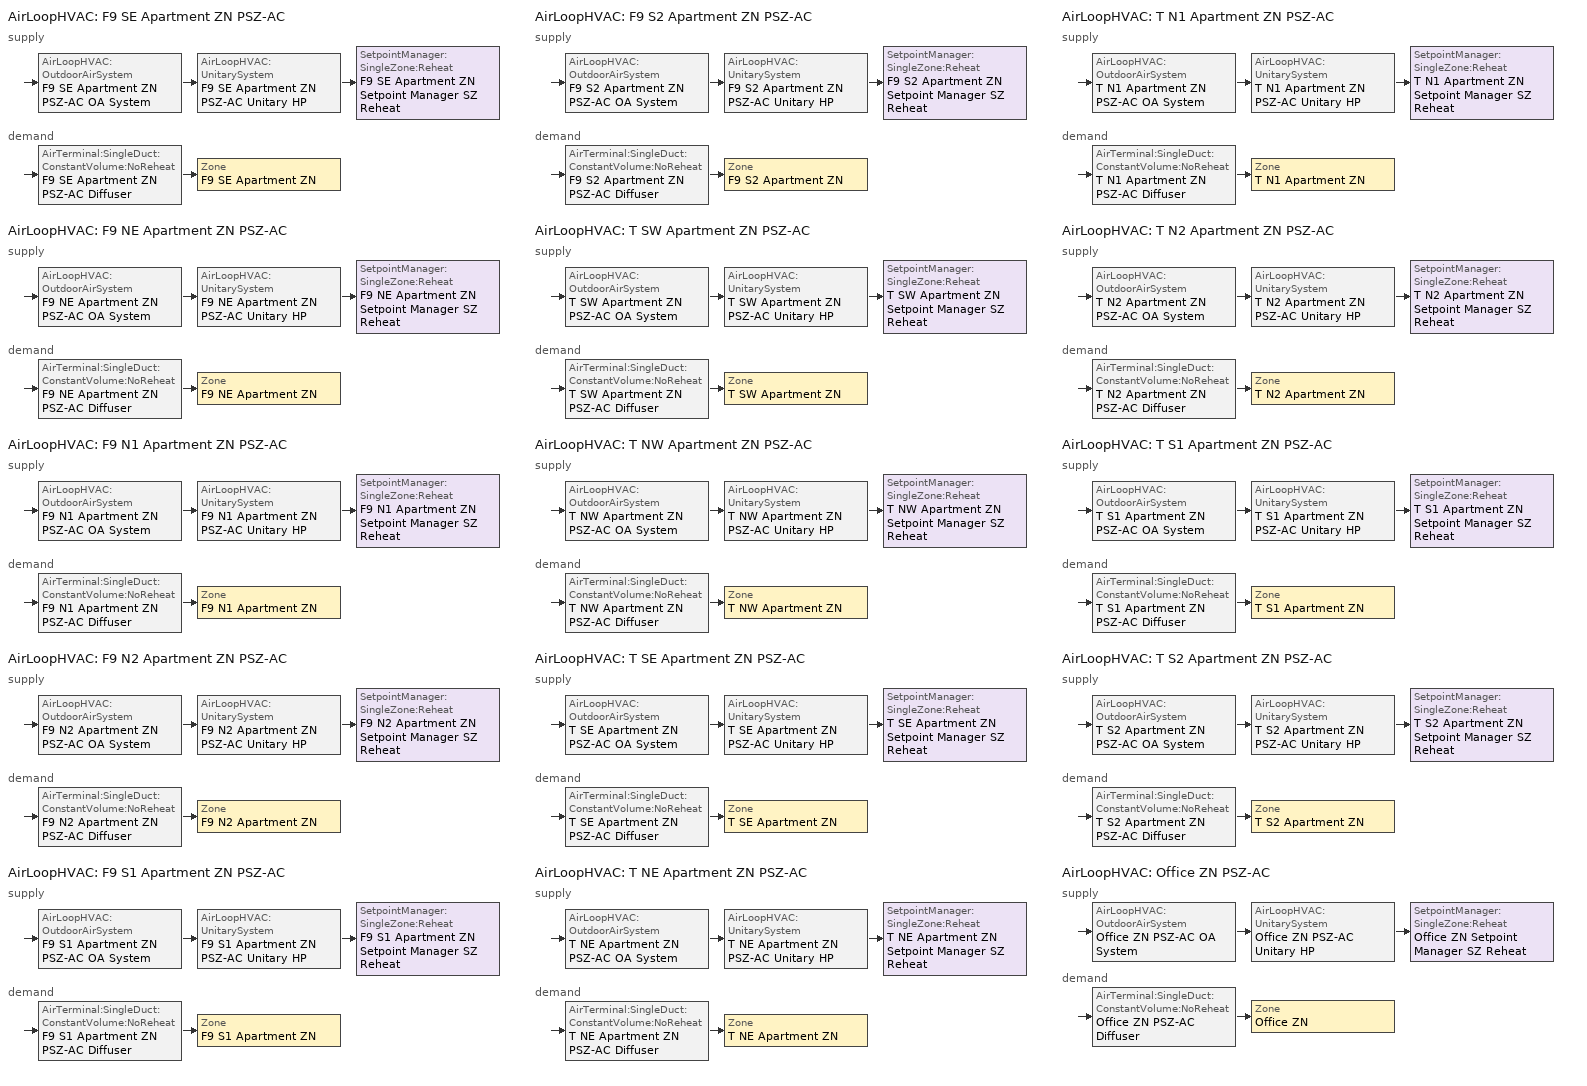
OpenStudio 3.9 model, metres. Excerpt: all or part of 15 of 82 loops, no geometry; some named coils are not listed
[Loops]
AirLoopHVAC 'F9 SE Apartment ZN PSZ-AC'
 supply: AirLoopHVAC:OutdoorAirSystem 'F9 SE Apartment ZN PSZ-AC OA System' > AirLoopHVAC:UnitarySystem 'F9 SE Apartment ZN PSZ-AC Unitary HP' > SetpointManager:SingleZone:Reheat 'F9 SE Apartment ZN Setpoint Manager SZ Reheat'
 demand: AirTerminal:SingleDuct:ConstantVolume:NoReheat 'F9 SE Apartment ZN PSZ-AC Diffuser' > Zone 'F9 SE Apartment ZN'
AirLoopHVAC 'F9 NE Apartment ZN PSZ-AC'
 supply: AirLoopHVAC:OutdoorAirSystem 'F9 NE Apartment ZN PSZ-AC OA System' > AirLoopHVAC:UnitarySystem 'F9 NE Apartment ZN PSZ-AC Unitary HP' > SetpointManager:SingleZone:Reheat 'F9 NE Apartment ZN Setpoint Manager SZ Reheat'
 demand: AirTerminal:SingleDuct:ConstantVolume:NoReheat 'F9 NE Apartment ZN PSZ-AC Diffuser' > Zone 'F9 NE Apartment ZN'
AirLoopHVAC 'F9 N1 Apartment ZN PSZ-AC'
 supply: AirLoopHVAC:OutdoorAirSystem 'F9 N1 Apartment ZN PSZ-AC OA System' > AirLoopHVAC:UnitarySystem 'F9 N1 Apartment ZN PSZ-AC Unitary HP' > SetpointManager:SingleZone:Reheat 'F9 N1 Apartment ZN Setpoint Manager SZ Reheat'
 demand: AirTerminal:SingleDuct:ConstantVolume:NoReheat 'F9 N1 Apartment ZN PSZ-AC Diffuser' > Zone 'F9 N1 Apartment ZN'
AirLoopHVAC 'F9 N2 Apartment ZN PSZ-AC'
 supply: AirLoopHVAC:OutdoorAirSystem 'F9 N2 Apartment ZN PSZ-AC OA System' > AirLoopHVAC:UnitarySystem 'F9 N2 Apartment ZN PSZ-AC Unitary HP' > SetpointManager:SingleZone:Reheat 'F9 N2 Apartment ZN Setpoint Manager SZ Reheat'
 demand: AirTerminal:SingleDuct:ConstantVolume:NoReheat 'F9 N2 Apartment ZN PSZ-AC Diffuser' > Zone 'F9 N2 Apartment ZN'
AirLoopHVAC 'F9 S1 Apartment ZN PSZ-AC'
 supply: AirLoopHVAC:OutdoorAirSystem 'F9 S1 Apartment ZN PSZ-AC OA System' > AirLoopHVAC:UnitarySystem 'F9 S1 Apartment ZN PSZ-AC Unitary HP' > SetpointManager:SingleZone:Reheat 'F9 S1 Apartment ZN Setpoint Manager SZ Reheat'
 demand: AirTerminal:SingleDuct:ConstantVolume:NoReheat 'F9 S1 Apartment ZN PSZ-AC Diffuser' > Zone 'F9 S1 Apartment ZN'
AirLoopHVAC 'F9 S2 Apartment ZN PSZ-AC'
 supply: AirLoopHVAC:OutdoorAirSystem 'F9 S2 Apartment ZN PSZ-AC OA System' > AirLoopHVAC:UnitarySystem 'F9 S2 Apartment ZN PSZ-AC Unitary HP' > SetpointManager:SingleZone:Reheat 'F9 S2 Apartment ZN Setpoint Manager SZ Reheat'
 demand: AirTerminal:SingleDuct:ConstantVolume:NoReheat 'F9 S2 Apartment ZN PSZ-AC Diffuser' > Zone 'F9 S2 Apartment ZN'
AirLoopHVAC 'T SW Apartment ZN PSZ-AC'
 supply: AirLoopHVAC:OutdoorAirSystem 'T SW Apartment ZN PSZ-AC OA System' > AirLoopHVAC:UnitarySystem 'T SW Apartment ZN PSZ-AC Unitary HP' > SetpointManager:SingleZone:Reheat 'T SW Apartment ZN Setpoint Manager SZ Reheat'
 demand: AirTerminal:SingleDuct:ConstantVolume:NoReheat 'T SW Apartment ZN PSZ-AC Diffuser' > Zone 'T SW Apartment ZN'
AirLoopHVAC 'T NW Apartment ZN PSZ-AC'
 supply: AirLoopHVAC:OutdoorAirSystem 'T NW Apartment ZN PSZ-AC OA System' > AirLoopHVAC:UnitarySystem 'T NW Apartment ZN PSZ-AC Unitary HP' > SetpointManager:SingleZone:Reheat 'T NW Apartment ZN Setpoint Manager SZ Reheat'
 demand: AirTerminal:SingleDuct:ConstantVolume:NoReheat 'T NW Apartment ZN PSZ-AC Diffuser' > Zone 'T NW Apartment ZN'
AirLoopHVAC 'T SE Apartment ZN PSZ-AC'
 supply: AirLoopHVAC:OutdoorAirSystem 'T SE Apartment ZN PSZ-AC OA System' > AirLoopHVAC:UnitarySystem 'T SE Apartment ZN PSZ-AC Unitary HP' > SetpointManager:SingleZone:Reheat 'T SE Apartment ZN Setpoint Manager SZ Reheat'
 demand: AirTerminal:SingleDuct:ConstantVolume:NoReheat 'T SE Apartment ZN PSZ-AC Diffuser' > Zone 'T SE Apartment ZN'
AirLoopHVAC 'T NE Apartment ZN PSZ-AC'
 supply: AirLoopHVAC:OutdoorAirSystem 'T NE Apartment ZN PSZ-AC OA System' > AirLoopHVAC:UnitarySystem 'T NE Apartment ZN PSZ-AC Unitary HP' > SetpointManager:SingleZone:Reheat 'T NE Apartment ZN Setpoint Manager SZ Reheat'
 demand: AirTerminal:SingleDuct:ConstantVolume:NoReheat 'T NE Apartment ZN PSZ-AC Diffuser' > Zone 'T NE Apartment ZN'
AirLoopHVAC 'T N1 Apartment ZN PSZ-AC'
 supply: AirLoopHVAC:OutdoorAirSystem 'T N1 Apartment ZN PSZ-AC OA System' > AirLoopHVAC:UnitarySystem 'T N1 Apartment ZN PSZ-AC Unitary HP' > SetpointManager:SingleZone:Reheat 'T N1 Apartment ZN Setpoint Manager SZ Reheat'
 demand: AirTerminal:SingleDuct:ConstantVolume:NoReheat 'T N1 Apartment ZN PSZ-AC Diffuser' > Zone 'T N1 Apartment ZN'
AirLoopHVAC 'T N2 Apartment ZN PSZ-AC'
 supply: AirLoopHVAC:OutdoorAirSystem 'T N2 Apartment ZN PSZ-AC OA System' > AirLoopHVAC:UnitarySystem 'T N2 Apartment ZN PSZ-AC Unitary HP' > SetpointManager:SingleZone:Reheat 'T N2 Apartment ZN Setpoint Manager SZ Reheat'
 demand: AirTerminal:SingleDuct:ConstantVolume:NoReheat 'T N2 Apartment ZN PSZ-AC Diffuser' > Zone 'T N2 Apartment ZN'
AirLoopHVAC 'T S1 Apartment ZN PSZ-AC'
 supply: AirLoopHVAC:OutdoorAirSystem 'T S1 Apartment ZN PSZ-AC OA System' > AirLoopHVAC:UnitarySystem 'T S1 Apartment ZN PSZ-AC Unitary HP' > SetpointManager:SingleZone:Reheat 'T S1 Apartment ZN Setpoint Manager SZ Reheat'
 demand: AirTerminal:SingleDuct:ConstantVolume:NoReheat 'T S1 Apartment ZN PSZ-AC Diffuser' > Zone 'T S1 Apartment ZN'
AirLoopHVAC 'T S2 Apartment ZN PSZ-AC'
 supply: AirLoopHVAC:OutdoorAirSystem 'T S2 Apartment ZN PSZ-AC OA System' > AirLoopHVAC:UnitarySystem 'T S2 Apartment ZN PSZ-AC Unitary HP' > SetpointManager:SingleZone:Reheat 'T S2 Apartment ZN Setpoint Manager SZ Reheat'
 demand: AirTerminal:SingleDuct:ConstantVolume:NoReheat 'T S2 Apartment ZN PSZ-AC Diffuser' > Zone 'T S2 Apartment ZN'
AirLoopHVAC 'Office ZN PSZ-AC'
 supply: AirLoopHVAC:OutdoorAirSystem 'Office ZN PSZ-AC OA System' > AirLoopHVAC:UnitarySystem 'Office ZN PSZ-AC Unitary HP' > SetpointManager:SingleZone:Reheat 'Office ZN Setpoint Manager SZ Reheat'
 demand: AirTerminal:SingleDuct:ConstantVolume:NoReheat 'Office ZN PSZ-AC Diffuser' > Zone 'Office ZN'
[Sizing:Zone] Zone Cooling Design Supply Air Temperature Input Method=SupplyAirTemperature; Zone Cooling Design Supply Air Temperature {C}=12.7778; Zone Cooling Design Supply Air Temperature Difference {deltaC}=11.11; Zone Heating Design Supply Air Temperature Input Method=SupplyAirTemperature; Zone Heating Design Supply Air Temperature {C}=50; Zone Heating Design Supply Air Temperature Difference {deltaC}=11.11; Zone Cooling Design Supply Air Humidity Ratio {kg-H2O/kg-air}=0.0085; Zone Heating Design Supply Air Humidity Ratio {kg-H2O/kg-air}=0.008; Cooling Design Air Flow Method=DesignDay; Heating Design Air Flow Method=DesignDay; Heating Maximum Air Flow Fraction=1; Account for Dedicated Outdoor Air System=No; Dedicated Outdoor Air System Control Strategy=NeutralSupplyAir; Dedicated Outdoor Air Low Setpoint Temperature for Design {C}=autosize; Dedicated Outdoor Air High Setpoint Temperature for Design {C}=autosize; Zone Load Sizing Method=Sensible Load Only No Latent Load; Zone Latent Cooling Design Supply Air Humidity Ratio Input Method=HumidityRatioDifference; Zone Cooling Design Supply Air Humidity Ratio Difference {kgWater/kgDryAir}=0.005; Zone Latent Heating Design Supply Air Humidity Ratio Input Method=HumidityRatioDifference; Zone Humidification Design Supply Air Humidity Ratio Difference {kgWater/kgDryAir}=0.005; Sizing Option=Coincident
F9 N1 Apartment ZN; F9 N2 Apartment ZN; F9 NE Apartment ZN; F9 S1 Apartment ZN; F9 S2 Apartment ZN; F9 SE Apartment ZN; Office ZN; T N1 Apartment ZN; T N2 Apartment ZN; T NE Apartment ZN; T NW Apartment ZN; T S1 Apartment ZN; T S2 Apartment ZN; T SE Apartment ZN; T SW Apartment ZN
[Zone equipment]
F9 N1 Apartment ZN: F9 N1 Apartment ZN PSZ-AC Diffuser, F9 N1 Apartment ZN ERV
F9 N2 Apartment ZN: F9 N2 Apartment ZN PSZ-AC Diffuser, F9 N2 Apartment ZN ERV
F9 NE Apartment ZN: F9 NE Apartment ZN PSZ-AC Diffuser, F9 NE Apartment ZN ERV
F9 S1 Apartment ZN: F9 S1 Apartment ZN PSZ-AC Diffuser, F9 S1 Apartment ZN ERV
F9 S2 Apartment ZN: F9 S2 Apartment ZN PSZ-AC Diffuser, F9 S2 Apartment ZN ERV
F9 SE Apartment ZN: F9 SE Apartment ZN PSZ-AC Diffuser, F9 SE Apartment ZN ERV
Office ZN: Office ZN PSZ-AC Diffuser
T N1 Apartment ZN: T N1 Apartment ZN PSZ-AC Diffuser, T N1 Apartment ZN ERV
T N2 Apartment ZN: T N2 Apartment ZN PSZ-AC Diffuser, T N2 Apartment ZN ERV
T NE Apartment ZN: T NE Apartment ZN PSZ-AC Diffuser, T NE Apartment ZN ERV
T NW Apartment ZN: T NW Apartment ZN PSZ-AC Diffuser, T NW Apartment ZN ERV
T S1 Apartment ZN: T S1 Apartment ZN PSZ-AC Diffuser, T S1 Apartment ZN ERV
T S2 Apartment ZN: T S2 Apartment ZN PSZ-AC Diffuser, T S2 Apartment ZN ERV
T SE Apartment ZN: T SE Apartment ZN PSZ-AC Diffuser, T SE Apartment ZN ERV
T SW Apartment ZN: T SW Apartment ZN PSZ-AC Diffuser, T SW Apartment ZN Unit Ventilator
[AirLoopHVAC] Availability Schedule=Always On; Design Supply Air Flow Rate {m3/s}=autosize; Design Return Air Flow Fraction of Supply Air Flow=1
F9 SE Apartment ZN PSZ-AC; F9 NE Apartment ZN PSZ-AC; F9 N1 Apartment ZN PSZ-AC; F9 N2 Apartment ZN PSZ-AC; F9 S1 Apartment ZN PSZ-AC; F9 S2 Apartment ZN PSZ-AC; T SW Apartment ZN PSZ-AC; T NW Apartment ZN PSZ-AC; T SE Apartment ZN PSZ-AC; T NE Apartment ZN PSZ-AC; T N1 Apartment ZN PSZ-AC; T N2 Apartment ZN PSZ-AC; T S1 Apartment ZN PSZ-AC; T S2 Apartment ZN PSZ-AC; Office ZN PSZ-AC
[Sizing:System] Type of Load to Size On=Sensible; Design Outdoor Air Flow Rate {m3/s}=Autosize; Central Heating Maximum System Air Flow Ratio=1; Preheat Design Temperature {C}=7.22222; Preheat Design Humidity Ratio {kg-H2O/kg-Air}=0.008; Precool Design Temperature {C}=12.7778; Precool Design Humidity Ratio {kg-H2O/kg-Air}=0.008; Central Cooling Design Supply Air Temperature {C}=12.7778; Central Heating Design Supply Air Temperature {C}=50; Sizing Option=Coincident; 100% Outdoor Air in Cooling=No; 100% Outdoor Air in Heating=No; Central Cooling Design Supply Air Humidity Ratio {kg-H2O/kg-Air}=0.0085; Central Heating Design Supply Air Humidity Ratio {kg-H2O/kg-Air}=0.008; Cooling Design Air Flow Method=DesignDay; Heating Design Air Flow Method=DesignDay; System Outdoor Air Method=ZoneSum; Zone Maximum Outdoor Air Fraction=1; Cooling Supply Air Flow Rate Per Floor Area {m3/s-m2}=0.00996765; Cooling Fraction of Autosized Cooling Supply Air Flow Rate=1; Cooling Supply Air Flow Rate Per Unit Cooling Capacity {m3/s-W}=3.94755e-05; Heating Supply Air Flow Rate Per Floor Area {m3/s-m2}=0.00996765; Heating Fraction of Autosized Heating Supply Air Flow Rate=1; Heating Fraction of Autosized Cooling Supply Air Flow Rate=1; Heating Supply Air Flow Rate Per Unit Heating Capacity {m3/s-W}=3.15882e-05; Cooling Design Capacity Method=CoolingDesignCapacity; Cooling Design Capacity {W}=autosize; Cooling Design Capacity Per Floor Area {W/m2}=234.7; Fraction of Autosized Cooling Design Capacity=1; Heating Design Capacity Method=HeatingDesignCapacity; Heating Design Capacity {W}=autosize; Heating Design Capacity Per Floor Area {W/m2}=157; Fraction of Autosized Heating Design Capacity=1; Central Cooling Capacity Control Method=OnOff; Occupant Diversity=autosize
F9 SE Apartment ZN PSZ-AC; F9 NE Apartment ZN PSZ-AC; F9 N1 Apartment ZN PSZ-AC; F9 N2 Apartment ZN PSZ-AC; F9 S1 Apartment ZN PSZ-AC; F9 S2 Apartment ZN PSZ-AC; T SW Apartment ZN PSZ-AC; T NW Apartment ZN PSZ-AC; T SE Apartment ZN PSZ-AC; T NE Apartment ZN PSZ-AC; T N1 Apartment ZN PSZ-AC; T N2 Apartment ZN PSZ-AC; T S1 Apartment ZN PSZ-AC; T S2 Apartment ZN PSZ-AC; Office ZN PSZ-AC
[SetpointManager:SingleZone:Reheat] Minimum Supply Air Temperature {C}=12.7778; Maximum Supply Air Temperature {C}=50
Name | Control Zone | Setpoint Node or NodeList
F9 SE Apartment ZN Setpoint Manager SZ Reheat | F9 SE Apartment ZN | F9 SE Apartment ZN PSZ-AC Supply Outlet Node
F9 NE Apartment ZN Setpoint Manager SZ Reheat | F9 NE Apartment ZN | F9 NE Apartment ZN PSZ-AC Supply Outlet Node
F9 N1 Apartment ZN Setpoint Manager SZ Reheat | F9 N1 Apartment ZN | F9 N1 Apartment ZN PSZ-AC Supply Outlet Node
F9 N2 Apartment ZN Setpoint Manager SZ Reheat | F9 N2 Apartment ZN | F9 N2 Apartment ZN PSZ-AC Supply Outlet Node
F9 S1 Apartment ZN Setpoint Manager SZ Reheat | F9 S1 Apartment ZN | F9 S1 Apartment ZN PSZ-AC Supply Outlet Node
F9 S2 Apartment ZN Setpoint Manager SZ Reheat | F9 S2 Apartment ZN | F9 S2 Apartment ZN PSZ-AC Supply Outlet Node
T SW Apartment ZN Setpoint Manager SZ Reheat | T SW Apartment ZN | T SW Apartment ZN PSZ-AC Supply Outlet Node
T NW Apartment ZN Setpoint Manager SZ Reheat | T NW Apartment ZN | T NW Apartment ZN PSZ-AC Supply Outlet Node
T SE Apartment ZN Setpoint Manager SZ Reheat | T SE Apartment ZN | T SE Apartment ZN PSZ-AC Supply Outlet Node
T NE Apartment ZN Setpoint Manager SZ Reheat | T NE Apartment ZN | T NE Apartment ZN PSZ-AC Supply Outlet Node
T N1 Apartment ZN Setpoint Manager SZ Reheat | T N1 Apartment ZN | T N1 Apartment ZN PSZ-AC Supply Outlet Node
T N2 Apartment ZN Setpoint Manager SZ Reheat | T N2 Apartment ZN | T N2 Apartment ZN PSZ-AC Supply Outlet Node
T S1 Apartment ZN Setpoint Manager SZ Reheat | T S1 Apartment ZN | T S1 Apartment ZN PSZ-AC Supply Outlet Node
T S2 Apartment ZN Setpoint Manager SZ Reheat | T S2 Apartment ZN | T S2 Apartment ZN PSZ-AC Supply Outlet Node
Office ZN Setpoint Manager SZ Reheat | Office ZN | Office ZN PSZ-AC Supply Outlet Node
[Coil:Heating:Electric] Availability Schedule=Always On Discrete; Efficiency=1
F9 SE Apartment ZN PSZ-AC Electric Backup Htg Coil; F9 NE Apartment ZN PSZ-AC Electric Backup Htg Coil; F9 N1 Apartment ZN PSZ-AC Electric Backup Htg Coil; F9 N2 Apartment ZN PSZ-AC Electric Backup Htg Coil; F9 S1 Apartment ZN PSZ-AC Electric Backup Htg Coil; F9 S2 Apartment ZN PSZ-AC Electric Backup Htg Coil; T SW Apartment ZN PSZ-AC Electric Backup Htg Coil; T NW Apartment ZN PSZ-AC Electric Backup Htg Coil; T SE Apartment ZN PSZ-AC Electric Backup Htg Coil; T NE Apartment ZN PSZ-AC Electric Backup Htg Coil; T N1 Apartment ZN PSZ-AC Electric Backup Htg Coil; T N2 Apartment ZN PSZ-AC Electric Backup Htg Coil; T S1 Apartment ZN PSZ-AC Electric Backup Htg Coil; T S2 Apartment ZN PSZ-AC Electric Backup Htg Coil; Office ZN PSZ-AC Electric Backup Htg Coil
[Fan:OnOff] Availability Schedule=Always On Discrete; Maximum Flow Rate {m3/s}=autosize; Motor In Airstream Fraction=1
Name | Fan Total Efficiency | Pressure Rise {Pa} | Motor Efficiency | Fan Power Ratio Function of Speed Ratio Curve | Fan Efficiency Ratio Function of Speed Ratio Curve
F9 SE Apartment ZN PSZ-AC Fan | 0.53625 | 622.722 | 0.825 | Fan On Off Power Curve 65 | Fan On Off Efficiency Curve 65
F9 NE Apartment ZN PSZ-AC Fan | 0.53625 | 622.722 | 0.825 | Fan On Off Power Curve 66 | Fan On Off Efficiency Curve 66
F9 N1 Apartment ZN PSZ-AC Fan | 0.53625 | 622.722 | 0.825 | Fan On Off Power Curve 67 | Fan On Off Efficiency Curve 67
F9 N2 Apartment ZN PSZ-AC Fan | 0.53625 | 622.722 | 0.825 | Fan On Off Power Curve 68 | Fan On Off Efficiency Curve 68
F9 S1 Apartment ZN PSZ-AC Fan | 0.53625 | 622.722 | 0.825 | Fan On Off Power Curve 69 | Fan On Off Efficiency Curve 69
F9 S2 Apartment ZN PSZ-AC Fan | 0.53625 | 622.722 | 0.825 | Fan On Off Power Curve 70 | Fan On Off Efficiency Curve 70
T SW Apartment ZN PSZ-AC Fan | 0.53625 | 622.722 | 0.825 | Fan On Off Power Curve 71 | Fan On Off Efficiency Curve 71
T NW Apartment ZN PSZ-AC Fan | 0.53625 | 622.722 | 0.825 | Fan On Off Power Curve 72 | Fan On Off Efficiency Curve 72
T SE Apartment ZN PSZ-AC Fan | 0.53625 | 622.722 | 0.825 | Fan On Off Power Curve 73 | Fan On Off Efficiency Curve 73
T NE Apartment ZN PSZ-AC Fan | 0.53625 | 622.722 | 0.825 | Fan On Off Power Curve 74 | Fan On Off Efficiency Curve 74
T N1 Apartment ZN PSZ-AC Fan | 0.53625 | 622.722 | 0.825 | Fan On Off Power Curve 75 | Fan On Off Efficiency Curve 75
T N2 Apartment ZN PSZ-AC Fan | 0.53625 | 622.722 | 0.825 | Fan On Off Power Curve 76 | Fan On Off Efficiency Curve 76
T S1 Apartment ZN PSZ-AC Fan | 0.53625 | 622.722 | 0.825 | Fan On Off Power Curve 77 | Fan On Off Efficiency Curve 77
T S2 Apartment ZN PSZ-AC Fan | 0.53625 | 622.722 | 0.825 | Fan On Off Power Curve 78 | Fan On Off Efficiency Curve 78
Office ZN PSZ-AC Fan | 0.53625 | 622.722 | 0.825 | Fan On Off Power Curve 79 | Fan On Off Efficiency Curve 79
T S2 Apartment ZN ERV Supply Fan | 0.303158 | 270.648 | 0.48 | Fan On Off Power Curve 80 | Fan On Off Efficiency Curve 80
T S2 Apartment ZN ERV Exhaust Fan | 0.303158 | 270.648 | 0.48 | Fan On Off Power Curve 81 | Fan On Off Efficiency Curve 81
T S1 Apartment ZN ERV Supply Fan | 0.303158 | 270.648 | 0.48 | Fan On Off Power Curve 82 | Fan On Off Efficiency Curve 82
T S1 Apartment ZN ERV Exhaust Fan | 0.303158 | 270.648 | 0.48 | Fan On Off Power Curve 83 | Fan On Off Efficiency Curve 83
T N2 Apartment ZN ERV Supply Fan | 0.303158 | 270.648 | 0.48 | Fan On Off Power Curve 84 | Fan On Off Efficiency Curve 84
T N2 Apartment ZN ERV Exhaust Fan | 0.303158 | 270.648 | 0.48 | Fan On Off Power Curve 85 | Fan On Off Efficiency Curve 85
T NE Apartment ZN ERV Supply Fan | 0.303158 | 270.648 | 0.48 | Fan On Off Power Curve 86 | Fan On Off Efficiency Curve 86
T NE Apartment ZN ERV Exhaust Fan | 0.303158 | 270.648 | 0.48 | Fan On Off Power Curve 87 | Fan On Off Efficiency Curve 87
T NW Apartment ZN ERV Supply Fan | 0.303158 | 270.648 | 0.48 | Fan On Off Power Curve 88 | Fan On Off Efficiency Curve 88
T NW Apartment ZN ERV Exhaust Fan | 0.303158 | 270.648 | 0.48 | Fan On Off Power Curve 89 | Fan On Off Efficiency Curve 89
T SW Apartment ZN Ventilator Supply Fan | 0.53625 | 233.6875 | 0.825 | Fan On Off Power Curve 90 | Fan On Off Efficiency Curve 90
F9 S2 Apartment ZN ERV Supply Fan | 0.303158 | 270.648 | 0.48 | Fan On Off Power Curve 91 | Fan On Off Efficiency Curve 91
F9 S2 Apartment ZN ERV Exhaust Fan | 0.303158 | 270.648 | 0.48 | Fan On Off Power Curve 92 | Fan On Off Efficiency Curve 92
F9 S1 Apartment ZN ERV Supply Fan | 0.303158 | 270.648 | 0.48 | Fan On Off Power Curve 93 | Fan On Off Efficiency Curve 93
F9 S1 Apartment ZN ERV Exhaust Fan | 0.303158 | 270.648 | 0.48 | Fan On Off Power Curve 94 | Fan On Off Efficiency Curve 94
F9 NE Apartment ZN ERV Supply Fan | 0.303158 | 270.648 | 0.48 | Fan On Off Power Curve 95 | Fan On Off Efficiency Curve 95
F9 NE Apartment ZN ERV Exhaust Fan | 0.303158 | 270.648 | 0.48 | Fan On Off Power Curve 96 | Fan On Off Efficiency Curve 96
F9 SE Apartment ZN ERV Supply Fan | 0.303158 | 270.648 | 0.48 | Fan On Off Power Curve 97 | Fan On Off Efficiency Curve 97
F9 SE Apartment ZN ERV Exhaust Fan | 0.303158 | 270.648 | 0.48 | Fan On Off Power Curve 98 | Fan On Off Efficiency Curve 98
T N1 Apartment ZN ERV Supply Fan | 0.303158 | 270.648 | 0.48 | Fan On Off Power Curve 133 | Fan On Off Efficiency Curve 133
T N1 Apartment ZN ERV Exhaust Fan | 0.303158 | 270.648 | 0.48 | Fan On Off Power Curve 134 | Fan On Off Efficiency Curve 134
T SE Apartment ZN ERV Supply Fan | 0.303158 | 270.648 | 0.48 | Fan On Off Power Curve 149 | Fan On Off Efficiency Curve 149
T SE Apartment ZN ERV Exhaust Fan | 0.303158 | 270.648 | 0.48 | Fan On Off Power Curve 150 | Fan On Off Efficiency Curve 150
F9 N1 Apartment ZN ERV Supply Fan | 0.303158 | 270.648 | 0.48 | Fan On Off Power Curve 157 | Fan On Off Efficiency Curve 157
F9 N1 Apartment ZN ERV Exhaust Fan | 0.303158 | 270.648 | 0.48 | Fan On Off Power Curve 158 | Fan On Off Efficiency Curve 158
F9 N2 Apartment ZN ERV Supply Fan | 0.303158 | 270.648 | 0.48 | Fan On Off Power Curve 193 | Fan On Off Efficiency Curve 193
F9 N2 Apartment ZN ERV Exhaust Fan | 0.303158 | 270.648 | 0.48 | Fan On Off Power Curve 194 | Fan On Off Efficiency Curve 194
[AirLoopHVAC:UnitarySystem] Control Type=Load; Dehumidification Control Type=None; Availability Schedule=Always On; Fan Placement=BlowThrough; Supply Air Fan Operating Mode Schedule=Always Off Discrete; DX Heating Coil Sizing Ratio=1; Use DOAS DX Cooling Coil=No; DOAS DX Cooling Coil Leaving Minimum Air Temperature {C}=2; Latent Load Control=SensibleOnlyLoadControl; Supply Air Flow Rate Method During Cooling Operation=SupplyAirFlowRate; Supply Air Flow Rate During Cooling Operation {m3/s}=Autosize; Supply Air Flow Rate Method During Heating Operation=SupplyAirFlowRate; Supply Air Flow Rate During Heating Operation {m3/s}=Autosize; Supply Air Flow Rate Method When No Cooling or Heating is Required=SupplyAirFlowRate; Supply Air Flow Rate When No Cooling or Heating is Required {m3/s}=Autosize; No Load Supply Air Flow Rate Control Set To Low Speed=Yes; Maximum Supply Air Temperature {C}=50; Maximum Outdoor Dry-Bulb Temperature for Supplemental Heater Operation {C}=4.44444; Ancilliary On-Cycle Electric Power {W}=0; Ancilliary Off-Cycle Electric Power {W}=0
Name | Controlling Zone or Thermostat Location | Supply Fan | Heating Coil | Cooling Coil | Supplemental Heating Coil
F9 SE Apartment ZN PSZ-AC Unitary HP | F9 SE Apartment ZN | F9 SE Apartment ZN PSZ-AC Fan | F9 SE Apartment ZN PSZ-AC Water-to-Air HP Htg Coil 15 Clg kBtu/hr 4.3COPH | F9 SE Apartment ZN PSZ-AC Water-to-Air HP Clg Coil 15kBtu/hr 12.2EER | F9 SE Apartment ZN PSZ-AC Electric Backup Htg Coil
F9 NE Apartment ZN PSZ-AC Unitary HP | F9 NE Apartment ZN | F9 NE Apartment ZN PSZ-AC Fan | F9 NE Apartment ZN PSZ-AC Water-to-Air HP Htg Coil 13 Clg kBtu/hr 4.3COPH | F9 NE Apartment ZN PSZ-AC Water-to-Air HP Clg Coil 13kBtu/hr 12.2EER | F9 NE Apartment ZN PSZ-AC Electric Backup Htg Coil
F9 N1 Apartment ZN PSZ-AC Unitary HP | F9 N1 Apartment ZN | F9 N1 Apartment ZN PSZ-AC Fan | F9 N1 Apartment ZN PSZ-AC Water-to-Air HP Htg Coil 10 Clg kBtu/hr 4.3COPH | F9 N1 Apartment ZN PSZ-AC Water-to-Air HP Clg Coil 10kBtu/hr 12.2EER | F9 N1 Apartment ZN PSZ-AC Electric Backup Htg Coil
F9 N2 Apartment ZN PSZ-AC Unitary HP | F9 N2 Apartment ZN | F9 N2 Apartment ZN PSZ-AC Fan | F9 N2 Apartment ZN PSZ-AC Water-to-Air HP Htg Coil 10 Clg kBtu/hr 4.3COPH | F9 N2 Apartment ZN PSZ-AC Water-to-Air HP Clg Coil 10kBtu/hr 12.2EER | F9 N2 Apartment ZN PSZ-AC Electric Backup Htg Coil
F9 S1 Apartment ZN PSZ-AC Unitary HP | F9 S1 Apartment ZN | F9 S1 Apartment ZN PSZ-AC Fan | F9 S1 Apartment ZN PSZ-AC Water-to-Air HP Htg Coil 11 Clg kBtu/hr 4.3COPH | F9 S1 Apartment ZN PSZ-AC Water-to-Air HP Clg Coil 11kBtu/hr 12.2EER | F9 S1 Apartment ZN PSZ-AC Electric Backup Htg Coil
F9 S2 Apartment ZN PSZ-AC Unitary HP | F9 S2 Apartment ZN | F9 S2 Apartment ZN PSZ-AC Fan | F9 S2 Apartment ZN PSZ-AC Water-to-Air HP Htg Coil 11 Clg kBtu/hr 4.3COPH | F9 S2 Apartment ZN PSZ-AC Water-to-Air HP Clg Coil 11kBtu/hr 12.2EER | F9 S2 Apartment ZN PSZ-AC Electric Backup Htg Coil
T SW Apartment ZN PSZ-AC Unitary HP | T SW Apartment ZN | T SW Apartment ZN PSZ-AC Fan | T SW Apartment ZN PSZ-AC Water-to-Air HP Htg Coil 22 Clg kBtu/hr 4.3COPH | T SW Apartment ZN PSZ-AC Water-to-Air HP Clg Coil 22kBtu/hr 13.0EER | T SW Apartment ZN PSZ-AC Electric Backup Htg Coil
T NW Apartment ZN PSZ-AC Unitary HP | T NW Apartment ZN | T NW Apartment ZN PSZ-AC Fan | T NW Apartment ZN PSZ-AC Water-to-Air HP Htg Coil 27 Clg kBtu/hr 4.3COPH | T NW Apartment ZN PSZ-AC Water-to-Air HP Clg Coil 27kBtu/hr 13.0EER | T NW Apartment ZN PSZ-AC Electric Backup Htg Coil
T SE Apartment ZN PSZ-AC Unitary HP | T SE Apartment ZN | T SE Apartment ZN PSZ-AC Fan | T SE Apartment ZN PSZ-AC Water-to-Air HP Htg Coil 27 Clg kBtu/hr 4.3COPH | T SE Apartment ZN PSZ-AC Water-to-Air HP Clg Coil 27kBtu/hr 13.0EER | T SE Apartment ZN PSZ-AC Electric Backup Htg Coil
T NE Apartment ZN PSZ-AC Unitary HP | T NE Apartment ZN | T NE Apartment ZN PSZ-AC Fan | T NE Apartment ZN PSZ-AC Water-to-Air HP Htg Coil 23 Clg kBtu/hr 4.3COPH | T NE Apartment ZN PSZ-AC Water-to-Air HP Clg Coil 23kBtu/hr 13.0EER | T NE Apartment ZN PSZ-AC Electric Backup Htg Coil
T N1 Apartment ZN PSZ-AC Unitary HP | T N1 Apartment ZN | T N1 Apartment ZN PSZ-AC Fan | T N1 Apartment ZN PSZ-AC Water-to-Air HP Htg Coil 18 Clg kBtu/hr 4.3COPH | T N1 Apartment ZN PSZ-AC Water-to-Air HP Clg Coil 18kBtu/hr 13.0EER | T N1 Apartment ZN PSZ-AC Electric Backup Htg Coil
T N2 Apartment ZN PSZ-AC Unitary HP | T N2 Apartment ZN | T N2 Apartment ZN PSZ-AC Fan | T N2 Apartment ZN PSZ-AC Water-to-Air HP Htg Coil 18 Clg kBtu/hr 4.3COPH | T N2 Apartment ZN PSZ-AC Water-to-Air HP Clg Coil 18kBtu/hr 13.0EER | T N2 Apartment ZN PSZ-AC Electric Backup Htg Coil
T S1 Apartment ZN PSZ-AC Unitary HP | T S1 Apartment ZN | T S1 Apartment ZN PSZ-AC Fan | T S1 Apartment ZN PSZ-AC Water-to-Air HP Htg Coil 22 Clg kBtu/hr 4.3COPH | T S1 Apartment ZN PSZ-AC Water-to-Air HP Clg Coil 22kBtu/hr 13.0EER | T S1 Apartment ZN PSZ-AC Electric Backup Htg Coil
T S2 Apartment ZN PSZ-AC Unitary HP | T S2 Apartment ZN | T S2 Apartment ZN PSZ-AC Fan | T S2 Apartment ZN PSZ-AC Water-to-Air HP Htg Coil 22 Clg kBtu/hr 4.3COPH | T S2 Apartment ZN PSZ-AC Water-to-Air HP Clg Coil 22kBtu/hr 13.0EER | T S2 Apartment ZN PSZ-AC Electric Backup Htg Coil
Office ZN PSZ-AC Unitary HP | Office ZN | Office ZN PSZ-AC Fan | Office ZN PSZ-AC Water-to-Air HP Htg Coil 16 Clg kBtu/hr 4.3COPH | Office ZN PSZ-AC Water-to-Air HP Clg Coil 16kBtu/hr 12.2EER | Office ZN PSZ-AC Electric Backup Htg Coil
[Controller:OutdoorAir] Minimum Outdoor Air Flow Rate {m3/s}=autosize; Maximum Outdoor Air Flow Rate {m3/s}=Autosize; Economizer Control Type=NoEconomizer; Economizer Control Action Type=ModulateFlow; Economizer Maximum Limit Dry-Bulb Temperature {C}=28; Economizer Maximum Limit Enthalpy {J/kg}=64000; Lockout Type=LockoutWithHeating; Minimum Limit Type=FixedMinimum; High Humidity Control=No; High Humidity Outdoor Air Flow Ratio=1; Control High Indoor Humidity Based on Outdoor Humidity Ratio=Yes; Economizer Operation Staging=InterlockedWithMechanicalCooling
Name | Minimum Outdoor Air Schedule | Controller Mechanical Ventilation | Heat Recovery Bypass Control Type
F9 SE Apartment ZN PSZ-AC OA System Controller | Always Off Discrete | Controller Mechanical Ventilation 66 | BypassWhenOAFlowGreaterThanMinimum
F9 NE Apartment ZN PSZ-AC OA System Controller | Always Off Discrete | Controller Mechanical Ventilation 67 | BypassWhenOAFlowGreaterThanMinimum
F9 N1 Apartment ZN PSZ-AC OA System Controller | Always Off Discrete | Controller Mechanical Ventilation 68 | BypassWhenOAFlowGreaterThanMinimum
F9 N2 Apartment ZN PSZ-AC OA System Controller | Always Off Discrete | Controller Mechanical Ventilation 69 | BypassWhenOAFlowGreaterThanMinimum
F9 S1 Apartment ZN PSZ-AC OA System Controller | Always Off Discrete | Controller Mechanical Ventilation 70 | BypassWhenOAFlowGreaterThanMinimum
F9 S2 Apartment ZN PSZ-AC OA System Controller | Always Off Discrete | Controller Mechanical Ventilation 71 | BypassWhenOAFlowGreaterThanMinimum
T SW Apartment ZN PSZ-AC OA System Controller | Always Off Discrete | Controller Mechanical Ventilation 72 | BypassWhenWithinEconomizerLimits
T NW Apartment ZN PSZ-AC OA System Controller | Always Off Discrete | Controller Mechanical Ventilation 73 | BypassWhenOAFlowGreaterThanMinimum
T SE Apartment ZN PSZ-AC OA System Controller | Always Off Discrete | Controller Mechanical Ventilation 74 | BypassWhenOAFlowGreaterThanMinimum
T NE Apartment ZN PSZ-AC OA System Controller | Always Off Discrete | Controller Mechanical Ventilation 75 | BypassWhenOAFlowGreaterThanMinimum
T N1 Apartment ZN PSZ-AC OA System Controller | Always Off Discrete | Controller Mechanical Ventilation 76 | BypassWhenOAFlowGreaterThanMinimum
T N2 Apartment ZN PSZ-AC OA System Controller | Always Off Discrete | Controller Mechanical Ventilation 77 | BypassWhenOAFlowGreaterThanMinimum
T S1 Apartment ZN PSZ-AC OA System Controller | Always Off Discrete | Controller Mechanical Ventilation 78 | BypassWhenOAFlowGreaterThanMinimum
T S2 Apartment ZN PSZ-AC OA System Controller | Always Off Discrete | Controller Mechanical Ventilation 79 | BypassWhenOAFlowGreaterThanMinimum
Office ZN PSZ-AC OA System Controller | Always On | Controller Mechanical Ventilation 80 | BypassWhenOAFlowGreaterThanMinimum
[Controller:MechanicalVentilation] Availability Schedule=Always On Discrete
Controller Mechanical Ventilation 66; Controller Mechanical Ventilation 67; Controller Mechanical Ventilation 68; Controller Mechanical Ventilation 69; Controller Mechanical Ventilation 70; Controller Mechanical Ventilation 71; Controller Mechanical Ventilation 72; Controller Mechanical Ventilation 73; Controller Mechanical Ventilation 74; Controller Mechanical Ventilation 75; Controller Mechanical Ventilation 76; Controller Mechanical Ventilation 77; Controller Mechanical Ventilation 78; Controller Mechanical Ventilation 79; Controller Mechanical Ventilation 80
[AirLoopHVAC:OutdoorAirSystem]
Name | Controller
F9 SE Apartment ZN PSZ-AC OA System | F9 SE Apartment ZN PSZ-AC OA System Controller
F9 NE Apartment ZN PSZ-AC OA System | F9 NE Apartment ZN PSZ-AC OA System Controller
F9 N1 Apartment ZN PSZ-AC OA System | F9 N1 Apartment ZN PSZ-AC OA System Controller
F9 N2 Apartment ZN PSZ-AC OA System | F9 N2 Apartment ZN PSZ-AC OA System Controller
F9 S1 Apartment ZN PSZ-AC OA System | F9 S1 Apartment ZN PSZ-AC OA System Controller
F9 S2 Apartment ZN PSZ-AC OA System | F9 S2 Apartment ZN PSZ-AC OA System Controller
T SW Apartment ZN PSZ-AC OA System | T SW Apartment ZN PSZ-AC OA System Controller
T NW Apartment ZN PSZ-AC OA System | T NW Apartment ZN PSZ-AC OA System Controller
T SE Apartment ZN PSZ-AC OA System | T SE Apartment ZN PSZ-AC OA System Controller
T NE Apartment ZN PSZ-AC OA System | T NE Apartment ZN PSZ-AC OA System Controller
T N1 Apartment ZN PSZ-AC OA System | T N1 Apartment ZN PSZ-AC OA System Controller
T N2 Apartment ZN PSZ-AC OA System | T N2 Apartment ZN PSZ-AC OA System Controller
T S1 Apartment ZN PSZ-AC OA System | T S1 Apartment ZN PSZ-AC OA System Controller
T S2 Apartment ZN PSZ-AC OA System | T S2 Apartment ZN PSZ-AC OA System Controller
Office ZN PSZ-AC OA System | Office ZN PSZ-AC OA System Controller
[AirTerminal:SingleDuct:ConstantVolume:NoReheat] Availability Schedule=Always On Discrete; Maximum Air Flow Rate {m3/s}=AutoSize
F9 SE Apartment ZN PSZ-AC Diffuser; F9 NE Apartment ZN PSZ-AC Diffuser; F9 N1 Apartment ZN PSZ-AC Diffuser; F9 N2 Apartment ZN PSZ-AC Diffuser; F9 S1 Apartment ZN PSZ-AC Diffuser; F9 S2 Apartment ZN PSZ-AC Diffuser; T SW Apartment ZN PSZ-AC Diffuser; T NW Apartment ZN PSZ-AC Diffuser; T SE Apartment ZN PSZ-AC Diffuser; T NE Apartment ZN PSZ-AC Diffuser; T N1 Apartment ZN PSZ-AC Diffuser; T N2 Apartment ZN PSZ-AC Diffuser; T S1 Apartment ZN PSZ-AC Diffuser; T S2 Apartment ZN PSZ-AC Diffuser; Office ZN PSZ-AC Diffuser
[HeatExchanger:AirToAir:SensibleAndLatent] Availability Schedule=Always On - No Design Day; Nominal Supply Air Flow Rate {m3/s}=autosize; Sensible Effectiveness at 100% Heating Air Flow=0.666088; Latent Effectiveness at 100% Heating Air Flow=0.451; Sensible Effectiveness at 100% Cooling Air Flow=0.661335; Latent Effectiveness at 100% Cooling Air Flow=0.406735; Nominal Electric Power {W}=0; Supply Air Outlet Temperature Control=No; Heat Exchanger Type=Rotary; Frost Control Type=ExhaustOnly; Threshold Temperature {C}=-23.3; Initial Defrost Time Fraction=0.167; Rate of Defrost Time Fraction Increase {1/K}=1.44; Economizer Lockout=No
Name | Sensible Effectiveness of Heating Air Flow Curve | Latent Effectiveness of Heating Air Flow Curve | Sensible Effectiveness of Cooling Air Flow Curve | Latent Effectiveness of Cooling Air Flow Curve
T S2 Apartment ZN ERV HX | T S2 Apartment ZN ERV HX_SensHeatEff 1 | T S2 Apartment ZN ERV HX_LatHeatEff 1 | T S2 Apartment ZN ERV HX_SensCoolEff 1 | T S2 Apartment ZN ERV HX_LatCoolEff 1
T S1 Apartment ZN ERV HX | T S1 Apartment ZN ERV HX_SensHeatEff 1 | T S1 Apartment ZN ERV HX_LatHeatEff 1 | T S1 Apartment ZN ERV HX_SensCoolEff 1 | T S1 Apartment ZN ERV HX_LatCoolEff 1
T N2 Apartment ZN ERV HX | T N2 Apartment ZN ERV HX_SensHeatEff 1 | T N2 Apartment ZN ERV HX_LatHeatEff 1 | T N2 Apartment ZN ERV HX_SensCoolEff 1 | T N2 Apartment ZN ERV HX_LatCoolEff 1
T NE Apartment ZN ERV HX | T NE Apartment ZN ERV HX_SensHeatEff 1 | T NE Apartment ZN ERV HX_LatHeatEff 1 | T NE Apartment ZN ERV HX_SensCoolEff 1 | T NE Apartment ZN ERV HX_LatCoolEff 1
T NW Apartment ZN ERV HX | T NW Apartment ZN ERV HX_SensHeatEff 1 | T NW Apartment ZN ERV HX_LatHeatEff 1 | T NW Apartment ZN ERV HX_SensCoolEff 1 | T NW Apartment ZN ERV HX_LatCoolEff 1
F9 S2 Apartment ZN ERV HX | F9 S2 Apartment ZN ERV HX_SensHeatEff 1 | F9 S2 Apartment ZN ERV HX_LatHeatEff 1 | F9 S2 Apartment ZN ERV HX_SensCoolEff 1 | F9 S2 Apartment ZN ERV HX_LatCoolEff 1
F9 S1 Apartment ZN ERV HX | F9 S1 Apartment ZN ERV HX_SensHeatEff 1 | F9 S1 Apartment ZN ERV HX_LatHeatEff 1 | F9 S1 Apartment ZN ERV HX_SensCoolEff 1 | F9 S1 Apartment ZN ERV HX_LatCoolEff 1
F9 NE Apartment ZN ERV HX | F9 NE Apartment ZN ERV HX_SensHeatEff 1 | F9 NE Apartment ZN ERV HX_LatHeatEff 1 | F9 NE Apartment ZN ERV HX_SensCoolEff 1 | F9 NE Apartment ZN ERV HX_LatCoolEff 1
F9 SE Apartment ZN ERV HX | F9 SE Apartment ZN ERV HX_SensHeatEff 1 | F9 SE Apartment ZN ERV HX_LatHeatEff 1 | F9 SE Apartment ZN ERV HX_SensCoolEff 1 | F9 SE Apartment ZN ERV HX_LatCoolEff 1
T N1 Apartment ZN ERV HX | T N1 Apartment ZN ERV HX_SensHeatEff 1 | T N1 Apartment ZN ERV HX_LatHeatEff 1 | T N1 Apartment ZN ERV HX_SensCoolEff 1 | T N1 Apartment ZN ERV HX_LatCoolEff 1
T SE Apartment ZN ERV HX | T SE Apartment ZN ERV HX_SensHeatEff 1 | T SE Apartment ZN ERV HX_LatHeatEff 1 | T SE Apartment ZN ERV HX_SensCoolEff 1 | T SE Apartment ZN ERV HX_LatCoolEff 1
F9 N1 Apartment ZN ERV HX | F9 N1 Apartment ZN ERV HX_SensHeatEff 1 | F9 N1 Apartment ZN ERV HX_LatHeatEff 1 | F9 N1 Apartment ZN ERV HX_SensCoolEff 1 | F9 N1 Apartment ZN ERV HX_LatCoolEff 1
F9 N2 Apartment ZN ERV HX | F9 N2 Apartment ZN ERV HX_SensHeatEff 1 | F9 N2 Apartment ZN ERV HX_LatHeatEff 1 | F9 N2 Apartment ZN ERV HX_SensCoolEff 1 | F9 N2 Apartment ZN ERV HX_LatCoolEff 1
[ZoneHVAC:EnergyRecoveryVentilator:Controller] Exhaust Air Temperature Limit=NoExhaustAirTemperatureLimit; Exhaust Air Enthalpy Limit=NoExhaustAirEnthalpyLimit; High Humidity Control Flag=No; High Humidity Outdoor Air Flow Ratio=1; Control High Indoor Humidity Based on Outdoor Humidity Ratio=No
T S2 Apartment ZN ERV Controller; T S1 Apartment ZN ERV Controller; T N2 Apartment ZN ERV Controller; T NE Apartment ZN ERV Controller; T NW Apartment ZN ERV Controller; F9 S2 Apartment ZN ERV Controller; F9 S1 Apartment ZN ERV Controller; F9 NE Apartment ZN ERV Controller; F9 SE Apartment ZN ERV Controller; T N1 Apartment ZN ERV Controller; T SE Apartment ZN ERV Controller; F9 N1 Apartment ZN ERV Controller; F9 N2 Apartment ZN ERV Controller
[ZoneHVAC:EnergyRecoveryVentilator] Availability Schedule=Always On Discrete; Supply Air Flow Rate {m3/s}=autosize; Exhaust Air Flow Rate {m3/s}=autosize; Ventilation Rate per Unit Floor Area {m3/s-m2}=0.000294102; Ventilation Rate per Occupant {m3/s-person}=0
Name | Heat Exchanger | Supply Air Fan | Exhaust Air Fan | Controller
T S2 Apartment ZN ERV | T S2 Apartment ZN ERV HX | T S2 Apartment ZN ERV Supply Fan | T S2 Apartment ZN ERV Exhaust Fan | T S2 Apartment ZN ERV Controller
T S1 Apartment ZN ERV | T S1 Apartment ZN ERV HX | T S1 Apartment ZN ERV Supply Fan | T S1 Apartment ZN ERV Exhaust Fan | T S1 Apartment ZN ERV Controller
T N2 Apartment ZN ERV | T N2 Apartment ZN ERV HX | T N2 Apartment ZN ERV Supply Fan | T N2 Apartment ZN ERV Exhaust Fan | T N2 Apartment ZN ERV Controller
T NE Apartment ZN ERV | T NE Apartment ZN ERV HX | T NE Apartment ZN ERV Supply Fan | T NE Apartment ZN ERV Exhaust Fan | T NE Apartment ZN ERV Controller
T NW Apartment ZN ERV | T NW Apartment ZN ERV HX | T NW Apartment ZN ERV Supply Fan | T NW Apartment ZN ERV Exhaust Fan | T NW Apartment ZN ERV Controller
F9 S2 Apartment ZN ERV | F9 S2 Apartment ZN ERV HX | F9 S2 Apartment ZN ERV Supply Fan | F9 S2 Apartment ZN ERV Exhaust Fan | F9 S2 Apartment ZN ERV Controller
F9 S1 Apartment ZN ERV | F9 S1 Apartment ZN ERV HX | F9 S1 Apartment ZN ERV Supply Fan | F9 S1 Apartment ZN ERV Exhaust Fan | F9 S1 Apartment ZN ERV Controller
F9 NE Apartment ZN ERV | F9 NE Apartment ZN ERV HX | F9 NE Apartment ZN ERV Supply Fan | F9 NE Apartment ZN ERV Exhaust Fan | F9 NE Apartment ZN ERV Controller
F9 SE Apartment ZN ERV | F9 SE Apartment ZN ERV HX | F9 SE Apartment ZN ERV Supply Fan | F9 SE Apartment ZN ERV Exhaust Fan | F9 SE Apartment ZN ERV Controller
T N1 Apartment ZN ERV | T N1 Apartment ZN ERV HX | T N1 Apartment ZN ERV Supply Fan | T N1 Apartment ZN ERV Exhaust Fan | T N1 Apartment ZN ERV Controller
T SE Apartment ZN ERV | T SE Apartment ZN ERV HX | T SE Apartment ZN ERV Supply Fan | T SE Apartment ZN ERV Exhaust Fan | T SE Apartment ZN ERV Controller
F9 N1 Apartment ZN ERV | F9 N1 Apartment ZN ERV HX | F9 N1 Apartment ZN ERV Supply Fan | F9 N1 Apartment ZN ERV Exhaust Fan | F9 N1 Apartment ZN ERV Controller
F9 N2 Apartment ZN ERV | F9 N2 Apartment ZN ERV HX | F9 N2 Apartment ZN ERV Supply Fan | F9 N2 Apartment ZN ERV Exhaust Fan | F9 N2 Apartment ZN ERV Controller
[ZoneHVAC:UnitVentilator]
T SW Apartment ZN Unit Ventilator: Availability Schedule=Always On Discrete; Maximum Supply Air Flow Rate {m3/s}=0.000294102; Outdoor Air Control Type=VariablePercent; Minimum Outdoor Air Flow Rate {m3/s}=autosize; Minimum Outdoor Air Schedule=Always Off Discrete; Maximum Outdoor Air Flow Rate {m3/s}=autosize; Maximum Outdoor Air Fraction or Temperature Schedule=Always On Discrete; Supply Air Fan=T SW Apartment ZN Ventilator Supply Fan; Heating Convergence Tolerance=0.001; Cooling Convergence Tolerance=0.001
[Schedule:Constant]
Name | Value
Always On Discrete | 1
Always Off Discrete | 0
[Schedule:Ruleset]
Name | Default Day Schedule | Summer Design Day Schedule | Winter Design Day Schedule
Always On | Always On Default
Always On - No Design Day | Always On - No Design Day Default | Always On - No Design Day Summer Design Day | Always On - No Design Day Winter Design Day
[Schedule:Day]
Always On Default; Always On - No Design Day Default: No, 24, 0, 1
Always On - No Design Day Winter Design Day; Always On - No Design Day Summer Design Day: No, 24, 0, 0
[Curve:Exponent] Coefficient1 Constant=1; Coefficient2 Constant=0; Coefficient3 Constant=0; Minimum Value of x=0; Maximum Value of x=1
Fan On Off Power Curve 65; Fan On Off Power Curve 66; Fan On Off Power Curve 67; Fan On Off Power Curve 68; Fan On Off Power Curve 69; Fan On Off Power Curve 70; Fan On Off Power Curve 71; Fan On Off Power Curve 72; Fan On Off Power Curve 73; Fan On Off Power Curve 74; Fan On Off Power Curve 75; Fan On Off Power Curve 76; Fan On Off Power Curve 77; Fan On Off Power Curve 78; Fan On Off Power Curve 79; Fan On Off Power Curve 80; Fan On Off Power Curve 81; Fan On Off Power Curve 82; Fan On Off Power Curve 83; Fan On Off Power Curve 84; Fan On Off Power Curve 85; Fan On Off Power Curve 86; Fan On Off Power Curve 87; Fan On Off Power Curve 88; Fan On Off Power Curve 89; Fan On Off Power Curve 90; Fan On Off Power Curve 91; Fan On Off Power Curve 92; Fan On Off Power Curve 93; Fan On Off Power Curve 94; Fan On Off Power Curve 95; Fan On Off Power Curve 96; Fan On Off Power Curve 97; Fan On Off Power Curve 98; Fan On Off Power Curve 133; Fan On Off Power Curve 134; Fan On Off Power Curve 149; Fan On Off Power Curve 150; Fan On Off Power Curve 157; Fan On Off Power Curve 158; Fan On Off Power Curve 193; Fan On Off Power Curve 194
[Curve:Cubic] Coefficient1 Constant=1; Coefficient2 x=0; Coefficient3 x**2=0; Coefficient4 x**3=0; Minimum Value of x=0; Maximum Value of x=1
Fan On Off Efficiency Curve 65; Fan On Off Efficiency Curve 66; Fan On Off Efficiency Curve 67; Fan On Off Efficiency Curve 68; Fan On Off Efficiency Curve 69; Fan On Off Efficiency Curve 70; Fan On Off Efficiency Curve 71; Fan On Off Efficiency Curve 72; Fan On Off Efficiency Curve 73; Fan On Off Efficiency Curve 74; Fan On Off Efficiency Curve 75; Fan On Off Efficiency Curve 76; Fan On Off Efficiency Curve 77; Fan On Off Efficiency Curve 78; Fan On Off Efficiency Curve 79; Fan On Off Efficiency Curve 80; Fan On Off Efficiency Curve 81; Fan On Off Efficiency Curve 82; Fan On Off Efficiency Curve 83; Fan On Off Efficiency Curve 84; Fan On Off Efficiency Curve 85; Fan On Off Efficiency Curve 86; Fan On Off Efficiency Curve 87; Fan On Off Efficiency Curve 88; Fan On Off Efficiency Curve 89; Fan On Off Efficiency Curve 90; Fan On Off Efficiency Curve 91; Fan On Off Efficiency Curve 92; Fan On Off Efficiency Curve 93; Fan On Off Efficiency Curve 94; Fan On Off Efficiency Curve 95; Fan On Off Efficiency Curve 96; Fan On Off Efficiency Curve 97; Fan On Off Efficiency Curve 98; Fan On Off Efficiency Curve 133; Fan On Off Efficiency Curve 134; Fan On Off Efficiency Curve 149; Fan On Off Efficiency Curve 150; Fan On Off Efficiency Curve 157; Fan On Off Efficiency Curve 158; Fan On Off Efficiency Curve 193; Fan On Off Efficiency Curve 194
[Table:Lookup]
T S2 Apartment ZN ERV HX_SensHeatEff 1; T S1 Apartment ZN ERV HX_SensHeatEff 1; T N2 Apartment ZN ERV HX_SensHeatEff 1; T NE Apartment ZN ERV HX_SensHeatEff 1; T NW Apartment ZN ERV HX_SensHeatEff 1; F9 S2 Apartment ZN ERV HX_SensHeatEff 1; F9 S1 Apartment ZN ERV HX_SensHeatEff 1; F9 NE Apartment ZN ERV HX_SensHeatEff 1; F9 SE Apartment ZN ERV HX_SensHeatEff 1; T N1 Apartment ZN ERV HX_SensHeatEff 1; T SE Apartment ZN ERV HX_SensHeatEff 1; F9 N1 Apartment ZN ERV HX_SensHeatEff 1; F9 N2 Apartment ZN ERV HX_SensHeatEff 1: DivisorOnly, 0.666088, 0, 10, Dimensionless, 0.699592, 0.666088
T S2 Apartment ZN ERV HX_LatHeatEff 1; T S1 Apartment ZN ERV HX_LatHeatEff 1; T N2 Apartment ZN ERV HX_LatHeatEff 1; T NE Apartment ZN ERV HX_LatHeatEff 1; T NW Apartment ZN ERV HX_LatHeatEff 1; F9 S2 Apartment ZN ERV HX_LatHeatEff 1; F9 S1 Apartment ZN ERV HX_LatHeatEff 1; F9 NE Apartment ZN ERV HX_LatHeatEff 1; F9 SE Apartment ZN ERV HX_LatHeatEff 1; T N1 Apartment ZN ERV HX_LatHeatEff 1; T SE Apartment ZN ERV HX_LatHeatEff 1; F9 N1 Apartment ZN ERV HX_LatHeatEff 1; F9 N2 Apartment ZN ERV HX_LatHeatEff 1: DivisorOnly, 0.451, 0, 10, Dimensionless, 0.49743, 0.451
T S2 Apartment ZN ERV HX_SensCoolEff 1; T S1 Apartment ZN ERV HX_SensCoolEff 1; T N2 Apartment ZN ERV HX_SensCoolEff 1; T NE Apartment ZN ERV HX_SensCoolEff 1; T NW Apartment ZN ERV HX_SensCoolEff 1; F9 S2 Apartment ZN ERV HX_SensCoolEff 1; F9 S1 Apartment ZN ERV HX_SensCoolEff 1; F9 NE Apartment ZN ERV HX_SensCoolEff 1; F9 SE Apartment ZN ERV HX_SensCoolEff 1; T N1 Apartment ZN ERV HX_SensCoolEff 1; T SE Apartment ZN ERV HX_SensCoolEff 1; F9 N1 Apartment ZN ERV HX_SensCoolEff 1; F9 N2 Apartment ZN ERV HX_SensCoolEff 1: DivisorOnly, 0.661335, 0, 10, Dimensionless, 0.6946, 0.661335
T S2 Apartment ZN ERV HX_LatCoolEff 1; T S1 Apartment ZN ERV HX_LatCoolEff 1; T N2 Apartment ZN ERV HX_LatCoolEff 1; T NE Apartment ZN ERV HX_LatCoolEff 1; T NW Apartment ZN ERV HX_LatCoolEff 1; F9 S2 Apartment ZN ERV HX_LatCoolEff 1; F9 S1 Apartment ZN ERV HX_LatCoolEff 1; F9 NE Apartment ZN ERV HX_LatCoolEff 1; F9 SE Apartment ZN ERV HX_LatCoolEff 1; T N1 Apartment ZN ERV HX_LatCoolEff 1; T SE Apartment ZN ERV HX_LatCoolEff 1; F9 N1 Apartment ZN ERV HX_LatCoolEff 1; F9 N2 Apartment ZN ERV HX_LatCoolEff 1: DivisorOnly, 0.406735, 0, 10, Dimensionless, 0.453916, 0.406735
